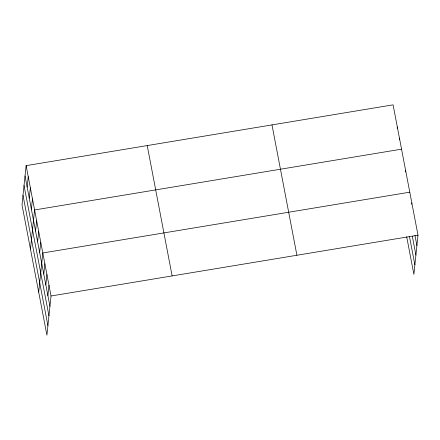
<?xml version="1.0" encoding="UTF-8"?>
<svg xmlns="http://www.w3.org/2000/svg" width="440" height="440" viewBox="0 0 440 440"><rect width="100%" height="100%" fill="white"/><g stroke="black" fill="none" stroke-linecap="round" stroke-linejoin="round"><path stroke-width="0.66" d="M26.12 165.638L22 204.809L46.915 335.159L51.029 295.988L26.12 165.638L393.085 104.841L418 235.191L413.881 274.362L406.687 236.726M27.148 187.077L28.237 176.715M29.266 198.154L30.355 187.798M31.383 209.237L32.472 198.875M30.47 249.128L34.59 209.957L401.555 149.16M35.558 231.066L36.641 220.71M37.609 241.824L38.698 231.462M39.666 252.577L40.755 242.215M38.693 292.144L42.812 252.973L409.778 192.176M43.775 274.082L44.864 263.725M45.832 284.84L46.921 274.478M47.889 295.592L48.977 285.23M397.183 128.293L397.32 127.001M399.306 139.376L399.438 138.078M405.532 171.963L405.669 170.665M411.697 204.221L411.834 202.928M51.029 295.988L418 235.191M414.986 235.466L416.911 245.548M412.313 236.236L415.91 255.057M409.486 236.627L414.882 264.853M271.986 124.905L296.901 255.25M147.219 145.574L172.134 275.924M25.03 175.995L49.946 306.345M24.03 185.504L48.944 315.854M23.001 195.305L47.916 325.65"/></g></svg>
